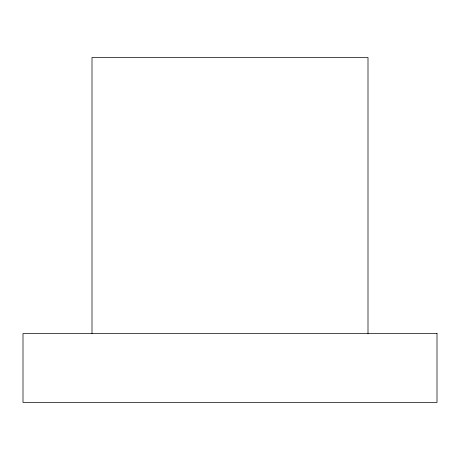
<?xml version="1.0" encoding="UTF-8"?>
<svg xmlns="http://www.w3.org/2000/svg" width="460" height="460" viewBox="0 0 460 460"><rect width="100%" height="100%" fill="white"/><g stroke="black" fill="none" stroke-linecap="round" stroke-linejoin="round"><path stroke-width="0.69" d="M368 333.5L368 57.5L92 57.5L92 333.5M437 333.5L23 333.5L23 402.5L437 402.5L437 333.5"/></g></svg>
